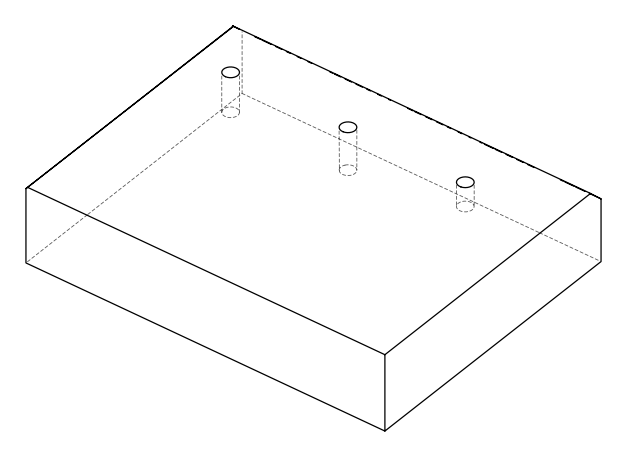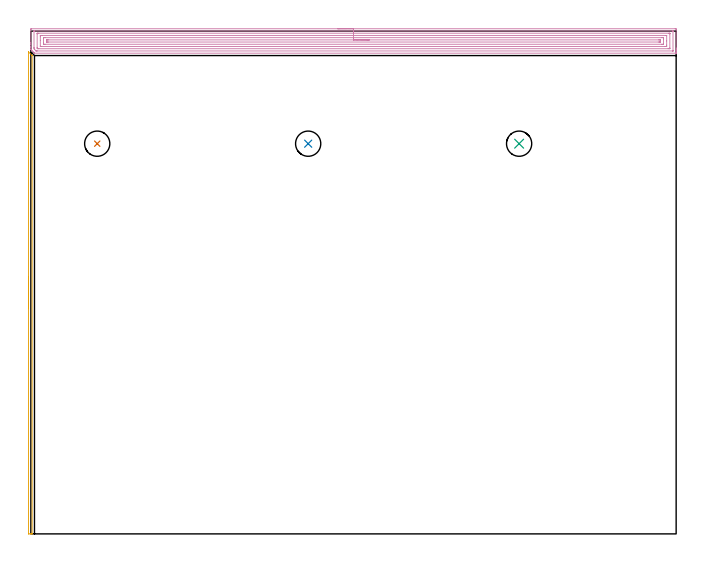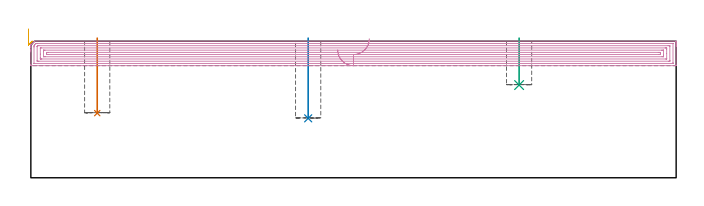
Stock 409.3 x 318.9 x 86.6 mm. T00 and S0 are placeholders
(PLAN: 5 operations, 1 tool changes, 23 min)
(1 INDEXABLE_INSERT_DRILL_BLIND_HOLE_FROM_SOLID | STEP1POCKET | NXT0302_003 | 0.19 min | 9111 mm3)
(2 INDEXABLE_INSERT_DRILL_BLIND_HOLE_FROM_SOLID_1 | STEP1POCKET_1 | NXT0302_003 | 0.21 min | 9774 mm3)
(3 INDEXABLE_INSERT_DRILL_BLIND_HOLE_FROM_SOLID_2 | STEP1POCKET_2 | NXT0302_003 | 0.12 min | 5540 mm3)
(4 AREA_MILL | FG_CHAMFER_SURFACE | UGT0205_001 | 19.89 min | 49168 mm3)
(5 AREA_MILL_1 | FG_CHAMFER_SURFACE_1 | UGT0205_001 | 2.59 min | 806 mm3)
(TOOL NXT0302_003 | Index. Insert Drill 16mm [880-D1600L20-05] | D16 PA176 FL80 Z2)
(TOOL UGT0205_001 | Chamfer Mill 20 x 3 x 45 deg. | D20 FL50 Z2)
(OP 1 INDEXABLE_INSERT_DRILL_BLIND_HOLE_FROM_SOLID)
G17 G21 G94 G90
T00 M6
G54
G17 G0 G90 X42.1 Y247.5 S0 M3
G43 Z96.6 H1
G94 G81 G98 Z41. F250. R88.6
G80
M5
M2
(OP 2 INDEXABLE_INSERT_DRILL_BLIND_HOLE_FROM_SOLID_1)
G17 G21 G94 G90
T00 M6
G54
G17 G0 G90 X175.9 Y247.5 S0 M3
G43 Z96.6 H1
G94 G81 G98 Z37.7 F250. R88.6
G80
M5
M2
(OP 3 INDEXABLE_INSERT_DRILL_BLIND_HOLE_FROM_SOLID_2)
G17 G21 G94 G90
T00 M6
G54
G17 G0 G90 X309.7 Y247.5 S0 M3
G43 Z96.6 H1
G94 G81 G98 Z58.8 F250. R88.6
G80
M5
M2
(OP 4 AREA_MILL)
G17 G21 G94 G90
T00 M6
G54
G17 G0 G90 X194.65 Y320.4 S1061 M3
G43 Z96.6 H0
Z81.1
G94 G1 X194.688 Z80.228 F250.
X194.802 Z79.363
X194.991 Z78.512
X195.253 Z77.68
X195.587 Z76.874
X195.99 Z76.1
X196.459 Z75.364
X196.99 Z74.672
X197.579 Z74.029
X198.222 Z73.44
X198.914 Z72.908
X199.65 Z72.44
X200.424 Z72.037
X201.23 Z71.703
X202.062 Z71.441
X202.914 Z71.252
X203.778 Z71.138
X204.65 Z71.1
X408.688
X408.975 Y320.397 Z71.102
X409.29 Y320.392 Z71.106
X409.3 Y320.072 Z71.425
Y308.187 Z83.308
Y307.626 Z83.871
Y307.294 Z84.202
Y306.733 Z84.763
Y306.401 Z85.094
Y305.738 Z85.761
Y305.352 Z86.148
X409.293 Y304.958 Z86.534
X409.29 Y304.902 Z86.588
X409.134 Y304.9 Z86.6
X2.398
X2.305 Y304.905 Z86.591
X2.245 Y304.957 Z86.541
X2.05 Y305.15 Z86.35
X1.505 Y305.693 Z85.803
X0.797 Y306.401 Z85.095
X0.465 Y306.735 Z84.765
X0.239 Y306.961 Z84.539
X0.017 Y307.185 Z84.313
X0.002 Y307.207 Z84.29
X0. Y307.498 Z84.002
Y308.416 Z83.083
Y309.079 Z82.416
Y310.304 Z81.194
Y310.865 Z80.63
Y311.598 Z79.898
Y319.791 Z71.706
X0.002 Y320.074 Z71.423
X0.01 Y320.392 Z71.106
X0.328 Y320.399 Z71.099
X204.65 Y320.4 Z71.1
Y318.986 Z72.514
X406.902
X406.989 Y318.985 Z72.515
X407.163 Y318.982 Z72.518
X407.275 Y318.979 Z72.521
X407.291 Y318.969 Z72.531
X407.293 Y318.955 Z72.545
X407.297 Y318.899 Z72.601
X407.3 Y318.501 Z72.999
X407.299 Y306.401 Z85.099
X407.297 Y306.352 Z85.148
X407.294 Y306.328 Z85.172
X407.292 Y306.321 Z85.179
X407.25 Y306.319 Z85.181
X407.076 Y306.315 Z85.185
X406.989 Y306.314 Z85.186
X406.902
X4.184 Y306.315 Z85.185
X3.373 Y306.32 Z85.18
X3.34 Y306.322 Z85.178
X3.291 Y306.362 Z85.138
X3.25 Y306.401 Z85.099
X2.398 Y307.253 Z84.247
X2.36 Y307.294 Z84.206
X2.01 Y307.682 Z83.818
X2.004 Y308.187 Z83.313
X2.001 Y308.584 Z82.916
Y318.899 Z72.601
X2.003 Y318.948 Z72.552
X2.006 Y318.972 Z72.528
X2.008 Y318.979 Z72.521
X2.051 Y318.981 Z72.519
X2.224 Y318.985 Z72.515
X2.311 Y318.986 Z72.514
X2.398
X204.65
Y317.572 Z73.928
X404.658 Y317.571 Z73.929
X405.116 Y317.57 Z73.93
X405.268 Y317.567 Z73.933
X405.286 Y317.565 Z73.935
X405.291 Y317.518 Z73.982
X405.297 Y317.42 Z74.08
X405.299 Y317.297 Z74.203
X405.3 Y317.113 Z74.387
X405.299 Y308.187 Z83.313
X405.298 Y308.004 Z83.496
X405.29 Y307.819 Z83.681
X405.279 Y307.735 Z83.765
X405.23 Y307.733 Z83.767
X405.116 Y307.73 Z83.77
X404.681 Y307.729 Z83.771
X404.223 Y307.728 Z83.772
X5.077 Y307.729 Z83.771
X4.641 Y307.73 Z83.77
X4.414 Y307.733 Z83.767
X4.389 Y307.735 Z83.765
X4.355 Y307.757 Z83.743
X4.278 Y307.826 Z83.674
X4.184 Y307.916 Z83.584
X4.054 Y308.053 Z83.447
X4.024 Y308.088 Z83.412
X4.01 Y308.126 Z83.374
X4.006 Y308.187 Z83.313
X4.001 Y308.37 Z83.13
Y317.113 Z74.387
X4.002 Y317.296 Z74.204
X4.01 Y317.481 Z74.019
X4.021 Y317.565 Z73.935
X4.07 Y317.567 Z73.933
X4.184 Y317.57 Z73.93
X4.619 Y317.571 Z73.929
X5.077 Y317.572 Z73.928
X204.65
Y316.157 Z75.343
X402.501
X403.27 Y316.152 Z75.348
X403.286 Y316.151 Z75.349
X403.29 Y316.135 Z75.365
X403.295 Y316.085 Z75.415
X403.299 Y315.981 Z75.519
X403.3 Y312.68 Z78.82
Y310.002 Z81.498
Y309.541 Z81.959
X403.298 Y309.325 Z82.175
X403.295 Y309.217 Z82.283
X403.29 Y309.165 Z82.335
X403.285 Y309.149 Z82.351
X403.262 Y309.148 Z82.352
X402.437 Y309.143 Z82.357
X402.374
X6.799
X6.03 Y309.148 Z82.352
X6.014 Y309.149 Z82.351
X6.01 Y309.165 Z82.335
X6.005 Y309.216 Z82.284
X6.002 Y309.319 Z82.181
X6. Y313.081 Z78.419
Y315.298 Z76.202
Y315.759 Z75.741
X6.002 Y315.975 Z75.525
X6.005 Y316.083 Z75.417
X6.01 Y316.136 Z75.365
X6.015 Y316.151 Z75.349
X6.038 Y316.152 Z75.348
X6.863 Y316.157 Z75.343
X6.926
X204.65
Y314.743 Z76.757
X400.343
X400.651 Y314.742 Z76.758
X401.241 Y314.739 Z76.761
X401.278 Y314.736 Z76.764
X401.29 Y314.728 Z76.772
X401.296 Y314.683 Z76.817
X401.299 Y314.435 Z77.065
X401.3 Y313.787 Z77.713
X401.299 Y310.703 Z80.797
X401.297 Y310.622 Z80.878
X401.294 Y310.582 Z80.918
X401.291 Y310.567 Z80.933
X401.266 Y310.564 Z80.936
X400.957 Y310.559 Z80.941
X400.651 Y310.558 Z80.942
X400.066 Y310.557 Z80.943
X8.957
X8.649 Y310.558 Z80.942
X8.059 Y310.561 Z80.939
X8.022 Y310.564 Z80.936
X8.01 Y310.572 Z80.928
X8.004 Y310.617 Z80.883
X8.002 Y310.865 Z80.635
X8. Y311.513 Z79.987
X8.001 Y314.598 Z76.902
X8.003 Y314.679 Z76.821
X8.006 Y314.718 Z76.782
X8.009 Y314.733 Z76.767
X8.035 Y314.736 Z76.764
X8.343 Y314.741 Z76.759
X8.649 Y314.742 Z76.758
X9.234 Y314.743 Z76.757
X204.65
Y313.329 Z78.171
X398.186
X398.865 Y313.328 Z78.172
X399.082 Y313.326 Z78.174
X399.23 Y313.322 Z78.178
X399.291 Y313.316 Z78.184
X399.293 Y313.281 Z78.219
X399.298 Y313.11 Z78.39
X399.299 Y312.65 Z78.85
X399.297 Y312.219 Z79.281
X399.29 Y312.071 Z79.429
X399.28 Y311.978 Z79.522
X399.205 Y311.976 Z79.524
X398.865 Y311.973 Z79.527
X398.651 Y311.971 Z79.529
X397.972
X11.114
X10.435 Y311.972 Z79.528
X10.218 Y311.974 Z79.526
X10.07 Y311.978 Z79.522
X10.01 Y311.984 Z79.516
X10.007 Y312.019 Z79.481
X10.002 Y312.19 Z79.31
X10.001 Y312.65 Z78.85
X10.003 Y313.081 Z78.419
X10.01 Y313.229 Z78.271
X10.02 Y313.322 Z78.178
X10.096 Y313.324 Z78.176
X10.435 Y313.327 Z78.173
X10.649 Y313.329 Z78.171
X11.328
X204.65
X205.522 Z78.209
X206.387 Z78.323
X207.238 Z78.512
X208.07 Z78.774
X208.876 Z79.108
X209.65 Z79.511
X210.386 Z79.98
X211.078 Z80.511
X211.721 Z81.1
X212.31 Z81.743
X212.842 Z82.435
X213.31 Z83.171
X213.713 Z83.945
X214.047 Z84.751
X214.309 Z85.583
X214.498 Z86.435
X214.612 Z87.3
X214.65 Z88.171
G0 Z96.6
M5
M2
(OP 5 AREA_MILL_1)
G17 G21 G94 G90
T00 M6
G54
G17 G0 G90 X-1.5 Y142.85 S1061 M3
G43 Z96.6 H0
Z94.3
G94 G1 Y142.888 Z93.428 F250.
Y143.002 Z92.564
Y143.191 Z91.712
Y143.453 Z90.88
Y143.787 Z90.074
Y144.19 Z89.3
Y144.658 Z88.564
Y145.19 Z87.872
Y145.779 Z87.229
Y146.422 Z86.64
Y147.114 Z86.108
Y147.85 Z85.64
Y148.624 Z85.237
Y149.43 Z84.903
Y150.262 Z84.641
Y151.114 Z84.452
Y151.978 Z84.338
Y152.85 Z84.3
X-1.499 Y305.535 Z84.299
Y305.629
X-1.495 Y305.677 Z84.302
X-1.494 Y305.683 Z84.303
X-1.454 Y305.656 Z84.343
X0.634 Y303.566 Z86.433
X0.765 Y303.434 Z86.56
X0.796 Y303.395 Z86.589
X0.8 Y303.303 Z86.6
Y0.162
X0.805 Y0.01 Z86.595
X0.698 Y0.003 Z86.49
X0.592 Y0. Z86.392
X0.293 Z86.093
X-0.35 Z85.445
X-1.219 Y0.001 Z84.577
X-1.491 Y0.004 Z84.305
X-1.493 Y0.024 Z84.304
X-1.498 Y0.165 Z84.302
X-1.5 Y0.309 Z84.3
Y152.85
Y153.722 Z84.338
Y154.586 Z84.452
Y155.438 Z84.641
Y156.27 Z84.903
Y157.076 Z85.237
Y157.85 Z85.64
Y158.586 Z86.108
Y159.278 Z86.64
Y159.921 Z87.229
Y160.51 Z87.872
Y161.042 Z88.564
Y161.51 Z89.3
Y161.913 Z90.074
Y162.247 Z90.88
Y162.509 Z91.712
Y162.698 Z92.564
Y162.812 Z93.428
Y162.85 Z94.3
G0 Z96.6
M5
M2
